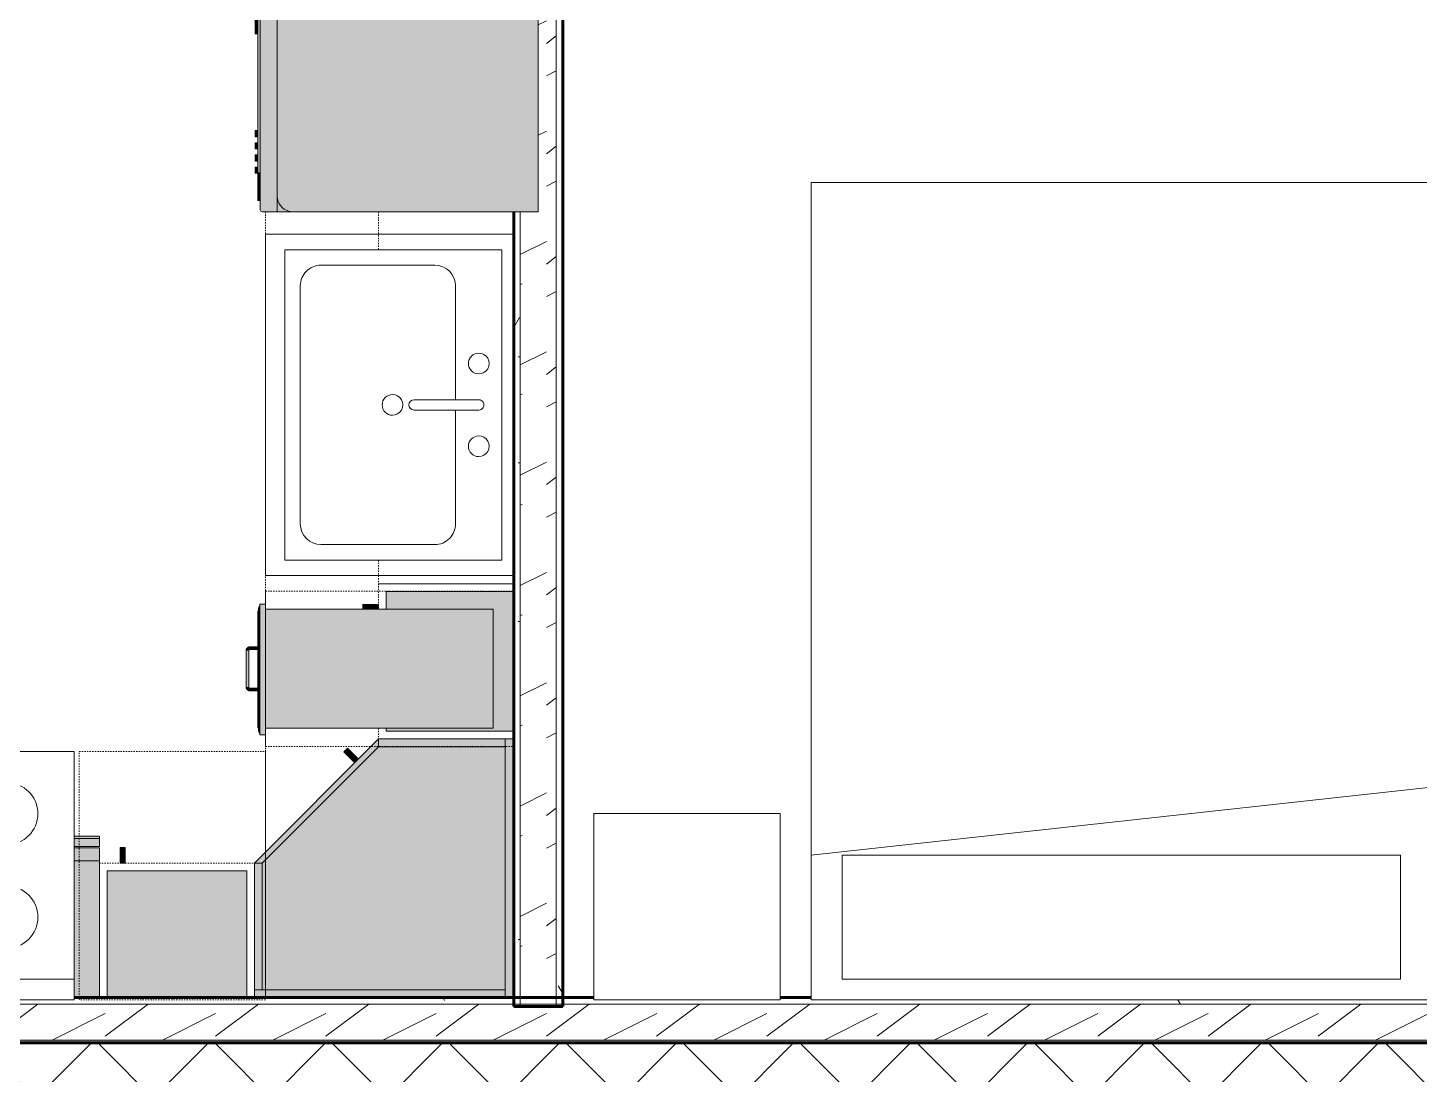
# Model space of a CAD drawing. Header units: inches. Extents: x -4169 to -1846, y 9706 to 12377.
# Drawn here: x -3728.7 to -3594.1, y 11548 to 11649.1 of the extents above; entities that cross this region are included whole.
import ezdxf

# ---------------------------------------------------------------- set-up
doc = ezdxf.new("R2010")
doc.units = ezdxf.units.IN
doc.header["$MEASUREMENT"] = 0
doc.linetypes.add('Dash', pattern=[0.25, 0.125, -0.125])
for name, color, linetype, lineweight in [('0-1', 7, 'Continuous', 5), ('0-2', 7, 'Continuous', 18), ('A-WALL', 113, 'Continuous', 18), ('A-WALL-10', 113, 'Continuous', 5), ('A-WALL-11', 113, 'Continuous', 60), ('A-WALL-3', 50, 'Continuous', 60), ('A-WALL-4', 7, 'Continuous', 18), ('A-WALL-PATT-1', 250, 'Continuous', 9), ('A-WALL-PATT-2', 253, 'Continuous', 9), ('A-WALL-PATT-3', 252, 'Continuous', 9), ('A-WALL-PATT-4', 111, 'Continuous', 9), ('I-FURN-1', 250, 'Continuous', 9), ('I-FURN-HDLN-1', 250, 'Dash', 9), ('P-SANR-FIXT-2', 250, 'Continuous', 9), ('Q-CASE', 31, 'Continuous', 9), ('Q-CASE-1', 9, 'Continuous', 9), ('Q-CASE-3', 250, 'Continuous', 9), ('Q-CASE-4', 250, 'Dash', 9), ('Q-CASE-5', 55, 'Continuous', 9), ('Q-CASE-HDLN-1', 250, 'Dash', 9), ('Q-CASE-HDLN-2', 31, 'Continuous', 9), ('Q-SPCQ-1', 250, 'Continuous', 9), ('Q-SPCQ-2', 55, 'Continuous', 9)]:
    doc.layers.add(name, color=color, linetype=linetype, lineweight=lineweight)
pattern_1 = [(0, (0, 0), (20.48, 5.12), [0.845, -14.515, 0.845, -14.515, -81.92]), (0, (0, 0), (20.48, 5.12), [-30.72, 0.845, -29.875, 0.845, -14.515, -35.84]), (0, (0, 0), (20.48, 5.12), [-76.8, 0.845, -9.395, 0.845, -24.755]), (120, (7.68, 2.56), (-14.67405, 15.1762003), [0.845, -14.515, 0.845, -14.515, -81.92]), (120, (7.68, 2.56), (-14.67405, 15.1762003), [-30.72, 0.845, -29.875, 0.845, -14.515, -35.84]), (120, (7.68, 2.56), (-14.67405, 15.1762003), [-76.8, 0.845, -9.395, 0.845, -24.755]), (240, (10.24, 12.8), (-5.80595, -20.2962003), [0.845, -14.515, 0.845, -14.515, -81.92]), (240, (10.24, 12.8), (-5.80595, -20.2962003), [-30.72, 0.845, -29.875, 0.845, -14.515, -35.84]), (240, (10.24, 12.8), (-5.80595, -20.2962003), [-76.8, 0.845, -9.395, 0.845, -24.755])]
pattern_2 = [(216.87, (4.265, 10.662), (31.9871619, 21.32545714), [5.331, -47.981]), (206.565, (10.662, 7.464), (-10.662476, -10.6620098), [11.921, -11.921]), (198.435, (10.662, 2.132), (-21.32449365, -10.6625869), [6.744, -26.974])]

# ---------------------------------------------------------------- blocks, each defined once
blk = doc.blocks.new('Range - 24_ x 30_-2322588-ENLARGED RCP - 2ND FLOOR PLAN')
at = {"layer": 'Q-SPCQ-1'}
for p, q in [((0, 0), (30, 0)), ((0, -24), (0, 0)), ((30, 0), (30, -24)), ((0, -22), (30, -22)), ((30, -24), (0, -24))]:
    blk.add_line(p, q, dxfattribs=at)
for centre, radius, start, end in [((6.5, -6), 3.5, 360, 180), ((23.5, -6), 3, 0, 180), ((6.5, -6), 3.5, 180, 0), ((23.5, -6), 3, 180, 0), ((6.5, -16), 4.5, 0, 180), ((23.5, -16), 3, 360, 180), ((6.5, -16), 4.5, 180, 0), ((23.5, -16), 3, 180, 0)]:
    blk.add_arc(centre, radius, start, end, dxfattribs=at)
blk = doc.blocks.new('OD_CW_Countertop - OD_CW_Countertop-2395220-ENLARGED RCP - 2ND FLOOR PLAN')
at = {"layer": 'Q-CASE-HDLN-1'}
for p, q in [((0.74, 24), (0.74, 22)), ((0.74, 0), (13.9, 0)), ((37.9, 0), (75.81, 0)), ((88.44, 0), (113.84, 0))]:
    blk.add_line(p, q, dxfattribs=at)
blk = doc.blocks.new('Sink Kitchen-Single - 30_ x 21_-366345-ENLARGED RCP - 2ND FLOOR PLAN')
at = {"layer": 'P-SANR-FIXT-2'}
for p, q in [((15.62, 10.59), (-14.38, 10.59)), ((-14.38, 10.59), (-14.38, -10.41)), ((15.62, -10.41), (15.62, 10.59)), ((0.12, 8.34), (0.12, 2.09)), ((1.12, 8.34), (1.12, 2.09)), ((0.12, 6.09), (-10.88, 6.09)), ((12.12, 6.09), (1.12, 6.09)), ((-12.88, 4.09), (-12.88, -6.91)), ((14.12, -6.91), (14.12, 4.09)), ((-10.88, -8.91), (12.12, -8.91)), ((-14.38, -10.41), (15.62, -10.41))]:
    blk.add_line(p, q, dxfattribs=at)
for centre, radius, start, end in [((-3.38, 8.34), 1, 360, 180), ((-3.38, 8.34), 1, 180, 0), ((0.62, 8.34), 0.5, 360, 180), ((4.62, 8.34), 1, 360, 180), ((4.62, 8.34), 1, 180, 360), ((-10.88, 4.09), 2, 90, 180), ((12.12, 4.09), 2, 360, 90), ((0.62, 2.09), 0.5, 180, 0), ((0.62, 0), 1, 360, 180), ((0.62, 0), 1, 180, 0), ((-10.88, -6.91), 2, 180, 270), ((12.12, -6.91), 2, 270, 0)]:
    blk.add_arc(centre, radius, start, end, dxfattribs=at)
blk = doc.blocks.new('Dishwasher_15404 - 34_ counter-V69-ENLARGED RCP - 2ND FLOOR PLAN')
at = {"layer": 'Q-SPCQ-2'}
for points in [[(23.68, 24), (0, 24), (0, 0), (23.68, 0), (24.08, 0.05), (24.46, 0.21), (24.83, 0.52), (25.04, 0.79), (25.2, 1.17), (25.25, 1.57), (25.25, 22.43), (25.17, 22.9), (24.98, 23.29), (24.74, 23.58), (24.46, 23.79), (24.08, 23.95)], [(25.8, 24), (25.25, 24), (25.25, 0), (26.73, 0.01), (26.82, 0.06), (26.87, 0.2), (26.85, 23.86), (26.82, 23.94), (26.68, 24), (26.26, 24)], [(26.87, 22.91), (26.87, 21.39), (27.12, 21.39), (27.12, 22.91), (26.9, 22.91)], [(26.87, 21.39), (26.87, 20.19), (27.12, 20.19), (27.12, 21.39)], [(26.87, 20.19), (26.87, 3.81), (27.12, 3.81), (27.12, 20.19)], [(27.12, 20.28), (27.12, 19.69), (27.37, 19.69), (27.37, 20.28)], [(27.12, 19.1), (27.12, 18.51), (27.37, 18.51), (27.37, 19.1)], [(27.12, 17.92), (27.12, 17.33), (27.37, 17.33), (27.37, 17.92)], [(27.12, 16.74), (27.12, 16.15), (27.37, 16.15), (27.37, 16.74)], [(27.37, 6.79), (27.12, 6.79), (27.12, 5.81), (27.37, 5.81), (27.37, 6.76)], [(27.12, 5.81), (27.12, 4.82), (27.37, 4.82), (27.37, 5.81)], [(26.87, 3.81), (26.87, 2.61), (27.12, 2.61), (27.12, 3.81)], [(26.87, 2.61), (26.87, 1.09), (27.12, 1.09), (27.12, 2.61)]]:
    blk.add_hatch(color=256, dxfattribs=at).paths.add_polyline_path(points, flags=0)
h = blk.add_hatch(color=256, dxfattribs=at)
h.paths.add_polyline_path([(24.74, 24), (23.68, 24), (24.08, 23.95), (24.46, 23.79), (24.83, 23.48), (25.04, 23.21), (25.22, 22.75), (25.25, 22.69), (25.25, 24), (24.75, 24)], flags=0)
h.paths.add_polyline_path([(25.25, 1.57), (25.2, 1.17), (24.96, 0.67), (24.74, 0.42), (24.46, 0.21), (24.08, 0.05), (23.68, 0), (25.25, 0), (25.25, 1.36)], flags=0)
at = {"layer": 'Q-SPCQ-1'}
for p, q in [((0, 24), (23.68, 24)), ((0, 0), (0, 24)), ((23.68, 24), (25.25, 24)), ((25.25, 24), (26.68, 24)), ((25.25, 24), (25.25, 22.43)), ((26.87, 23.8), (26.87, 0.2)), ((26.87, 22.91), (27.12, 22.91)), ((27.12, 21.39), (27.12, 22.91)), ((25.25, 22.43), (25.25, 1.57)), ((27.12, 20.19), (27.12, 21.39)), ((27.12, 20.28), (27.37, 20.28)), ((27.12, 3.81), (27.12, 20.19)), ((27.37, 19.69), (27.37, 20.28)), ((27.12, 19.69), (27.37, 19.69)), ((27.12, 19.1), (27.37, 19.1)), ((27.37, 18.51), (27.37, 19.1)), ((27.12, 18.51), (27.37, 18.51)), ((27.12, 17.92), (27.37, 17.92)), ((27.37, 17.33), (27.37, 17.92)), ((27.12, 17.33), (27.37, 17.33)), ((27.12, 16.74), (27.37, 16.74)), ((27.12, 16.15), (27.37, 16.15)), ((27.37, 16.15), (27.37, 16.74)), ((27.12, 6.79), (27.37, 6.79)), ((27.37, 5.81), (27.37, 6.79)), ((27.37, 4.82), (27.37, 5.81)), ((27.37, 4.82), (27.12, 4.82)), ((27.12, 2.61), (27.12, 3.81)), ((25.25, 1.57), (25.25, 0)), ((27.12, 1.09), (27.12, 2.61)), ((23.68, 0), (0, 0)), ((26.87, 1.09), (27.12, 1.09)), ((25.25, 0), (23.68, 0)), ((26.68, 0), (25.25, 0))]:
    blk.add_line(p, q, dxfattribs=at)
for centre, radius, start, end in [((23.68, 22.43), 1.57, 360, 90), ((23.68, 22.43), 1.57, 32.077, 42.3359), ((23.68, 22.43), 1.57, 17.8182, 27.5266), ((26.68, 23.8), 0.197, 360, 90), ((23.68, 22.43), 1.57, 360, 13.6425), ((23.68, 1.57), 1.57, 270, 360), ((23.68, 1.57), 1.57, 346.3575, 360), ((23.68, 1.57), 1.57, 317.6641, 327.923), ((23.68, 1.57), 1.57, 332.4734, 342.1818), ((26.68, 0.2), 0.197, 270, 360), ((26.68, 0.2), 0.197, 285, 345)]:
    blk.add_arc(centre, radius, start, end, dxfattribs=at)
blk = doc.blocks.new('Bed-Standard - Queen 60_ x 79_-1242961-ENLARGED RCP - 2ND FLOOR PLAN')
at = {"layer": 'I-FURN-1'}
for p, q in [((40.69, 37.7), (-19.31, 37.7)), ((-19.31, 37.7), (-19.31, -41.3)), ((40.69, -41.3), (40.69, 37.7)), ((-16.31, 35.7), (-16.31, 23.7)), ((-16.31, 35.7), (37.69, 35.7)), ((37.69, 35.7), (37.69, 23.7)), ((40.69, 23.7), (-19.31, 17.13)), ((-16.31, 23.7), (37.69, 23.7)), ((-19.31, -41.3), (40.69, -41.3))]:
    blk.add_line(p, q, dxfattribs=at)
at = {"layer": 'I-FURN-HDLN-1'}
for p, q in [((-55.31, 37.7), (-55.31, -77.3)), ((64.69, -77.3), (64.69, 37.7)), ((-55.31, -77.3), (64.69, -77.3))]:
    blk.add_line(p, q, dxfattribs=at)
blk = doc.blocks.new('Table-Night Stand - 18_ x 18_ x 24_-1352623-ENLARGED RCP - 2ND FLOOR PLAN')
at = {"layer": 'I-FURN-1'}
for p, q in [((18.15, 18), (0.15, 18)), ((0.15, 18), (0.15, 0)), ((18.15, 0), (18.15, 18)), ((0.15, 0), (18.15, 0))]:
    blk.add_line(p, q, dxfattribs=at)
blk = doc.blocks.new('Base_Unit_4_drawer_12137 - 15_-2365974-ENLARGED RCP - 2ND FLOOR PLAN')
at = {"layer": 'Q-CASE'}
for points in [[(-1.35, 25.5), (-1.15, 25.52), (-1.01, 25.69), (-1.01, 25.84), (-1.16, 25.81), (-1.28, 25.75), (-1.34, 25.61)], [(-1.01, 25.87), (-1.01, 25.62), (2.49, 25.64), (2.49, 25.87), (-0.06, 25.87)], [(2.49, 25.75), (2.51, 25.64), (2.68, 25.5), (2.83, 25.5), (2.79, 25.69), (2.72, 25.78), (2.6, 25.83), (2.49, 25.81), (2.49, 25.78)], [(-5.64, 24.54), (6.88, 24.56), (6.69, 24.59), (-5.42, 24.59), (-5.53, 24.56)], [(-5.64, 24), (6.99, 24), (6.99, 24.54), (-5.64, 24.54)], [(-5.42, 24.59), (6.77, 24.59), (6.61, 24.67), (6.24, 24.67), (-5.26, 24.67), (-5.34, 24.64)], [(-5.16, 24.67), (6.42, 24.68), (6.24, 24.75), (-4.89, 24.75), (-5.07, 24.68), (-5.09, 24.67)], [(-1.38, 24.75), (-1.14, 24.75), (-1.15, 25.5), (-1.38, 25.5), (-1.38, 25.14)], [(2.62, 25.5), (2.63, 24.75), (2.86, 24.75), (2.85, 25.5), (2.63, 25.5)], [(-5.01, 18.85), (-5.01, 2), (6.49, 2), (6.49, 24), (-5.01, 24), (-5.01, 23.08)]]:
    blk.add_hatch(color=256, dxfattribs=at).paths.add_polyline_path(points, flags=0)
at = {"layer": 'Q-CASE-HDLN-1'}
for p, q in [((8.24, 24), (-6.76, 24)), ((-6.76, 24), (-6.76, 0)), ((8.24, 24), (8.24, 0)), ((8.24, 0), (-6.76, 0))]:
    blk.add_line(p, q, dxfattribs=at)
at = {"layer": 'Q-CASE-HDLN-2'}
for p, q in [((-1.01, 25.87), (2.49, 25.87)), ((2.49, 25.62), (-1.01, 25.62)), ((-5.64, 24), (-5.64, 24.54)), ((-5.64, 24.54), (6.99, 24.54)), ((6.77, 24.59), (-5.42, 24.59)), ((-5.19, 24.67), (6.54, 24.67)), ((6.24, 24.75), (-4.89, 24.75)), ((-1.39, 24.75), (-1.39, 25.5)), ((-1.39, 24.75), (-1.39, 25.5)), ((-1.39, 24.75), (-1.39, 25.5)), ((-1.39, 24.75), (-1.39, 25.5)), ((-1.14, 25.5), (-1.14, 24.75)), ((-1.14, 25.5), (-1.14, 24.75)), ((-1.14, 25.5), (-1.14, 24.75)), ((-1.14, 25.5), (-1.14, 24.75)), ((2.61, 24.75), (2.61, 25.5)), ((2.61, 24.75), (2.61, 25.5)), ((2.61, 24.75), (2.61, 25.5)), ((2.61, 24.75), (2.61, 25.5)), ((2.86, 25.5), (2.86, 24.75)), ((2.86, 25.5), (2.86, 24.75)), ((2.86, 25.5), (2.86, 24.75)), ((2.86, 25.5), (2.86, 24.75)), ((6.99, 24.54), (6.99, 24)), ((-5.64, 24), (6.99, 24)), ((-5.01, 2), (-5.01, 24)), ((6.49, 24), (6.49, 2)), ((6.49, 2), (-5.01, 2))]:
    blk.add_line(p, q, dxfattribs=at)
at = {"layer": 'Q-CASE-HDLN-2', "flags": 128}
for points in [[(-1.39, 25.5), (-1.39, 25.51), (-1.39, 25.53), (-1.38, 25.54), (-1.38, 25.56), (-1.38, 25.57), (-1.38, 25.59), (-1.37, 25.6), (-1.37, 25.62), (-1.36, 25.63), (-1.36, 25.65), (-1.35, 25.66), (-1.34, 25.67), (-1.34, 25.69), (-1.33, 25.7), (-1.32, 25.71), (-1.31, 25.72), (-1.3, 25.74), (-1.29, 25.75), (-1.28, 25.76), (-1.27, 25.77), (-1.26, 25.78), (-1.25, 25.79), (-1.24, 25.8), (-1.23, 25.81), (-1.21, 25.82), (-1.2, 25.82), (-1.19, 25.83), (-1.18, 25.84), (-1.16, 25.84), (-1.15, 25.85), (-1.13, 25.85), (-1.12, 25.86), (-1.11, 25.86), (-1.09, 25.87), (-1.08, 25.87), (-1.06, 25.87), (-1.05, 25.87), (-1.03, 25.87), (-1.02, 25.87), (-1.01, 25.87)], [(-1.39, 25.5), (-1.39, 25.51), (-1.39, 25.53), (-1.38, 25.54), (-1.38, 25.56), (-1.38, 25.57), (-1.38, 25.59), (-1.37, 25.6), (-1.37, 25.62), (-1.36, 25.63), (-1.36, 25.65), (-1.35, 25.66), (-1.34, 25.67), (-1.34, 25.69), (-1.33, 25.7), (-1.32, 25.71), (-1.31, 25.72), (-1.3, 25.74), (-1.29, 25.75), (-1.28, 25.76)], [(-1.39, 25.5), (-1.39, 25.51), (-1.39, 25.53), (-1.38, 25.54), (-1.38, 25.56), (-1.38, 25.57), (-1.38, 25.59), (-1.37, 25.6), (-1.37, 25.62), (-1.36, 25.63), (-1.36, 25.65), (-1.35, 25.66), (-1.34, 25.67), (-1.34, 25.69), (-1.33, 25.7), (-1.32, 25.71), (-1.31, 25.72), (-1.3, 25.74), (-1.29, 25.75), (-1.28, 25.76)], [(-1.39, 25.5), (-1.39, 25.51), (-1.39, 25.53), (-1.38, 25.54), (-1.38, 25.56), (-1.38, 25.57), (-1.38, 25.59), (-1.37, 25.6), (-1.37, 25.62), (-1.36, 25.63), (-1.36, 25.65), (-1.35, 25.66), (-1.34, 25.67), (-1.34, 25.69), (-1.33, 25.7), (-1.32, 25.71), (-1.31, 25.72), (-1.3, 25.74), (-1.29, 25.75), (-1.28, 25.76)], [(-1.26, 25.78), (-1.25, 25.79), (-1.24, 25.8), (-1.23, 25.81), (-1.21, 25.82), (-1.2, 25.82), (-1.19, 25.83), (-1.18, 25.84), (-1.16, 25.84), (-1.15, 25.85), (-1.13, 25.85), (-1.12, 25.86), (-1.11, 25.86), (-1.09, 25.87), (-1.08, 25.87), (-1.06, 25.87), (-1.05, 25.87), (-1.03, 25.87), (-1.02, 25.87), (-1.01, 25.87)], [(-1.26, 25.78), (-1.25, 25.79), (-1.24, 25.8), (-1.23, 25.81), (-1.21, 25.82), (-1.2, 25.82), (-1.19, 25.83), (-1.18, 25.84), (-1.16, 25.84), (-1.15, 25.85), (-1.13, 25.85), (-1.12, 25.86), (-1.11, 25.86), (-1.09, 25.87), (-1.08, 25.87), (-1.06, 25.87), (-1.05, 25.87), (-1.03, 25.87), (-1.02, 25.87), (-1.01, 25.87)], [(-1.26, 25.78), (-1.25, 25.79), (-1.24, 25.8), (-1.23, 25.81), (-1.21, 25.82), (-1.2, 25.82), (-1.19, 25.83), (-1.18, 25.84), (-1.16, 25.84), (-1.15, 25.85), (-1.13, 25.85), (-1.12, 25.86), (-1.11, 25.86), (-1.09, 25.87), (-1.08, 25.87), (-1.06, 25.87), (-1.05, 25.87), (-1.03, 25.87), (-1.02, 25.87), (-1.01, 25.87)], [(-1.01, 25.62), (-1.02, 25.62), (-1.02, 25.62), (-1.03, 25.62), (-1.03, 25.62), (-1.04, 25.62), (-1.04, 25.62), (-1.05, 25.62), (-1.05, 25.62), (-1.06, 25.62), (-1.06, 25.62), (-1.07, 25.61), (-1.07, 25.61), (-1.07, 25.61), (-1.08, 25.61), (-1.08, 25.6), (-1.09, 25.6), (-1.09, 25.6), (-1.09, 25.59), (-1.1, 25.59), (-1.1, 25.59), (-1.11, 25.58), (-1.11, 25.58), (-1.11, 25.58), (-1.11, 25.57), (-1.12, 25.57), (-1.12, 25.56), (-1.12, 25.56), (-1.12, 25.55), (-1.13, 25.55), (-1.13, 25.55), (-1.13, 25.54), (-1.13, 25.54), (-1.13, 25.53), (-1.13, 25.53), (-1.14, 25.52), (-1.14, 25.52), (-1.14, 25.51), (-1.14, 25.51), (-1.14, 25.5), (-1.14, 25.5)], [(-1.01, 25.62), (-1.02, 25.62), (-1.02, 25.62)], [(-1.01, 25.62), (-1.02, 25.62), (-1.02, 25.62)], [(-1.01, 25.62), (-1.02, 25.62), (-1.02, 25.62)], [(2.49, 25.87), (2.5, 25.87), (2.52, 25.87), (2.53, 25.87), (2.55, 25.87), (2.56, 25.87), (2.58, 25.86), (2.59, 25.86), (2.61, 25.86), (2.62, 25.85), (2.63, 25.85), (2.65, 25.84), (2.66, 25.83), (2.67, 25.83), (2.69, 25.82), (2.7, 25.81), (2.71, 25.8), (2.72, 25.79), (2.73, 25.78), (2.75, 25.77), (2.76, 25.76), (2.77, 25.75), (2.78, 25.74), (2.79, 25.73), (2.79, 25.72), (2.8, 25.7), (2.81, 25.69), (2.82, 25.68), (2.83, 25.66), (2.83, 25.65), (2.84, 25.64), (2.84, 25.62), (2.85, 25.61), (2.85, 25.59), (2.85, 25.58), (2.86, 25.56), (2.86, 25.55), (2.86, 25.53), (2.86, 25.52), (2.86, 25.5), (2.86, 25.5)], [(2.49, 25.87), (2.5, 25.87), (2.52, 25.87), (2.53, 25.87), (2.55, 25.87), (2.56, 25.87), (2.58, 25.86), (2.59, 25.86), (2.61, 25.86), (2.62, 25.85), (2.63, 25.85), (2.65, 25.84), (2.66, 25.83), (2.67, 25.83), (2.69, 25.82), (2.7, 25.81), (2.71, 25.8), (2.72, 25.79), (2.73, 25.78), (2.75, 25.77)], [(2.49, 25.87), (2.5, 25.87), (2.52, 25.87), (2.53, 25.87), (2.55, 25.87), (2.56, 25.87), (2.58, 25.86), (2.59, 25.86), (2.61, 25.86), (2.62, 25.85), (2.63, 25.85), (2.65, 25.84), (2.66, 25.83), (2.67, 25.83), (2.69, 25.82), (2.7, 25.81), (2.71, 25.8), (2.72, 25.79), (2.73, 25.78), (2.75, 25.77)], [(2.49, 25.87), (2.5, 25.87), (2.52, 25.87), (2.53, 25.87), (2.55, 25.87), (2.56, 25.87), (2.58, 25.86), (2.59, 25.86), (2.61, 25.86), (2.62, 25.85), (2.63, 25.85), (2.65, 25.84), (2.66, 25.83), (2.67, 25.83), (2.69, 25.82), (2.7, 25.81), (2.71, 25.8), (2.72, 25.79), (2.73, 25.78), (2.75, 25.77)], [(2.61, 25.5), (2.61, 25.5), (2.61, 25.51), (2.61, 25.51), (2.61, 25.52), (2.61, 25.52), (2.61, 25.53), (2.61, 25.53), (2.61, 25.54), (2.6, 25.54), (2.6, 25.55), (2.6, 25.55), (2.6, 25.56), (2.6, 25.56), (2.59, 25.57), (2.59, 25.57), (2.59, 25.57), (2.58, 25.58), (2.58, 25.58), (2.58, 25.59), (2.57, 25.59), (2.57, 25.59), (2.57, 25.6), (2.56, 25.6), (2.56, 25.6), (2.56, 25.61), (2.55, 25.61), (2.55, 25.61), (2.54, 25.61), (2.54, 25.61), (2.53, 25.62), (2.53, 25.62), (2.52, 25.62), (2.52, 25.62), (2.51, 25.62), (2.51, 25.62), (2.5, 25.62), (2.5, 25.62), (2.49, 25.62), (2.49, 25.62), (2.49, 25.62)], [(2.5, 25.62), (2.49, 25.62), (2.49, 25.62)], [(2.5, 25.62), (2.49, 25.62), (2.49, 25.62)], [(2.5, 25.62), (2.49, 25.62), (2.49, 25.62)], [(2.77, 25.75), (2.78, 25.74), (2.79, 25.73), (2.79, 25.72), (2.8, 25.7), (2.81, 25.69), (2.82, 25.68), (2.83, 25.66), (2.83, 25.65), (2.84, 25.64), (2.84, 25.62), (2.85, 25.61), (2.85, 25.59), (2.85, 25.58), (2.86, 25.56), (2.86, 25.55), (2.86, 25.53), (2.86, 25.52), (2.86, 25.5), (2.86, 25.5)], [(2.77, 25.75), (2.78, 25.74), (2.79, 25.73), (2.79, 25.72), (2.8, 25.7), (2.81, 25.69), (2.82, 25.68), (2.83, 25.66), (2.83, 25.65), (2.84, 25.64), (2.84, 25.62), (2.85, 25.61), (2.85, 25.59), (2.85, 25.58), (2.86, 25.56), (2.86, 25.55), (2.86, 25.53), (2.86, 25.52), (2.86, 25.5), (2.86, 25.5)], [(2.77, 25.75), (2.78, 25.74), (2.79, 25.73), (2.79, 25.72), (2.8, 25.7), (2.81, 25.69), (2.82, 25.68), (2.83, 25.66), (2.83, 25.65), (2.84, 25.64), (2.84, 25.62), (2.85, 25.61), (2.85, 25.59), (2.85, 25.58), (2.86, 25.56), (2.86, 25.55), (2.86, 25.53), (2.86, 25.52), (2.86, 25.5), (2.86, 25.5)], [(-1.14, 25.51), (-1.14, 25.51), (-1.14, 25.5), (-1.14, 25.5)], [(-1.14, 25.51), (-1.14, 25.51), (-1.14, 25.5), (-1.14, 25.5)], [(-1.14, 25.51), (-1.14, 25.51), (-1.14, 25.5), (-1.14, 25.5)], [(2.61, 25.5), (2.61, 25.5), (2.61, 25.51)], [(2.61, 25.5), (2.61, 25.5), (2.61, 25.51)], [(2.61, 25.5), (2.61, 25.5), (2.61, 25.51)]]:
    blk.add_lwpolyline(points, dxfattribs=at)
at = {"layer": 'Q-CASE-HDLN-2'}
for points in [[(-5.42, 24.59), (-5.45, 24.58), (-5.53, 24.55), (-5.6, 24.54), (-5.64, 24.54)], [(-5.16, 24.67), (-5.19, 24.67), (-5.26, 24.67), (-5.34, 24.64), (-5.4, 24.61), (-5.42, 24.59)], [(-5.26, 24.67), (-5.23, 24.67), (-5.19, 24.67), (-5.16, 24.67)], [(-5.16, 24.67), (-5.19, 24.67), (-5.23, 24.67), (-5.26, 24.67)], [(-5.26, 24.67), (-5.23, 24.67), (-5.19, 24.67), (-5.16, 24.67)], [(-5.16, 24.67), (-5.19, 24.67), (-5.23, 24.67), (-5.26, 24.67)], [(-5.26, 24.67), (-5.23, 24.67), (-5.19, 24.67), (-5.16, 24.67)], [(-4.89, 24.75), (-4.91, 24.73), (-4.97, 24.7), (-5.03, 24.68), (-5.07, 24.68)], [(6.24, 24.75), (6.26, 24.73), (6.32, 24.7), (6.38, 24.68), (6.42, 24.68)], [(6.51, 24.67), (6.55, 24.67), (6.61, 24.67), (6.69, 24.64), (6.75, 24.61), (6.77, 24.59)], [(6.51, 24.67), (6.54, 24.67), (6.58, 24.67), (6.61, 24.67)], [(6.51, 24.67), (6.55, 24.67), (6.58, 24.67), (6.61, 24.67)], [(6.51, 24.67), (6.54, 24.67), (6.58, 24.67), (6.61, 24.67)], [(6.51, 24.67), (6.55, 24.67), (6.58, 24.67), (6.61, 24.67)], [(6.51, 24.67), (6.54, 24.67), (6.58, 24.67), (6.61, 24.67)], [(6.77, 24.59), (6.81, 24.58), (6.88, 24.55), (6.95, 24.54), (6.99, 24.54)]]:
    blk.add_open_spline(points, degree=3, dxfattribs=at)
blk = doc.blocks.new('Vanity Cabinet-Double Door - 33_-2318066-ENLARGED RCP - 2ND FLOOR PLAN')
at = {"layer": 'Q-CASE-3'}
for p, q in [((-15.76, 24), (-15.76, 0)), ((17.24, 24), (-15.76, 24)), ((17.24, 0), (17.24, 24)), ((-15.76, 0), (17.24, 0))]:
    blk.add_line(p, q, dxfattribs=at)
blk = doc.blocks.new('Base Cabinet-Single Door - 18_-2360076-ENLARGED RCP - 2ND FLOOR PLAN')
at = {"layer": 'Q-CASE-4'}
for p, q in [((-8.26, -24), (-8.26, 0)), ((-8.26, 0), (9.74, 0)), ((9.74, 0), (9.74, -24)), ((9.74, -24), (-8.26, -24))]:
    blk.add_line(p, q, dxfattribs=at)
blk = doc.blocks.new('300 Series Wall Hung Cabinet_302 - 18_ x 36_-V72-ENLARGED RCP - 2ND FLOOR PLAN')
at = {"layer": 'Q-CASE-4'}
for p, q in [((18, -0.19), (-17.93, -0.19)), ((18, -13.19), (18, -0.19)), ((-17.93, -13.19), (-14.28, -13.19)), ((15.72, -13.19), (18, -13.19))]:
    blk.add_line(p, q, dxfattribs=at)
blk = doc.blocks.new('30quot_MicrowaveVent_11166 - 70cm miele oven-2322592-ENLARGED RCP - 2ND FLOOR PLAN')
at = {"layer": 'Q-CASE-5'}
for points in [[(14.69, 15.39), (15.68, 15.39), (15.68, 15.6), (13.24, 15.58), (13.24, 15.39), (14.6, 15.39)], [(15.68, 14.61), (15.68, 15.39), (13.24, 15.39), (13.24, 14.61)], [(15.68, 13.23), (15.68, 14.49), (13.24, 14.49), (13.24, 13.23)], [(15.68, 0), (15.68, 13.23), (13.24, 13.23), (13.24, 0)]]:
    blk.add_hatch(color=256, dxfattribs=at).paths.add_polyline_path(points, flags=0)
at = {"layer": 'Q-CASE-3'}
for p, q in [((13.24, 15.6), (15.68, 15.6)), ((15.68, 15.39), (13.24, 15.39)), ((15.68, 15.39), (15.68, 15.6)), ((15.68, 15.39), (15.68, 14.61)), ((13.24, 14.61), (15.68, 14.61)), ((15.68, 14.49), (13.24, 14.49)), ((15.68, 13.23), (15.68, 14.49)), ((13.24, 13.23), (15.68, 13.23)), ((15.68, 0), (15.68, 13.23))]:
    blk.add_line(p, q, dxfattribs=at)
blk = doc.blocks.new('308 - 308-2379196-ENLARGED RCP - 2ND FLOOR PLAN')
at = {"layer": 'Q-CASE'}
blk.add_hatch(color=256, dxfattribs=at).paths.add_polyline_path([(0, -25.19), (0, -24.44), (-11.25, -13.19), (-12, -13.19), (-0.75, -24.44)], flags=0)
at = {"layer": 'Q-CASE-1'}
for points in [[(12.25, -0.94), (13, -0.94), (13, -0.19), (-12, -0.19), (-12, -0.94), (0, -0.94)], [(-11.25, -13.19), (-11.25, -0.94), (-12, -0.94), (-12, -13.19)], [(12.25, -24.44), (12.25, -0.94), (-11.25, -0.94), (-11.25, -13.19), (0, -24.44)], [(13, -25.19), (13, -0.94), (12.25, -0.94), (12.25, -25.19)], [(-10.76, -16.55), (-9.7, -15.49), (-10.05, -15.14), (-11.11, -16.2)], [(12.25, -25.19), (12.25, -24.44), (0, -24.44), (0, -25.19), (0.75, -25.19)]]:
    blk.add_hatch(color=256, dxfattribs=at).paths.add_polyline_path(points, flags=0)
at = {"layer": 'Q-CASE'}
for p, q in [((0, -25.19), (-12, -13.19)), ((-12, -13.19), (-11.25, -13.19)), ((-11.25, -13.19), (0, -24.44)), ((0, -24.44), (0, -25.19))]:
    blk.add_line(p, q, dxfattribs=at)
at = {"layer": 'Q-CASE-3'}
for p, q in [((-12, -0.94), (-12, -0.19)), ((-12, -0.19), (13, -0.19)), ((-12, -13.19), (-12, -0.94)), ((-12, -0.94), (-11.25, -0.94)), ((13, -0.94), (-12, -0.94)), ((-11.25, -13.19), (-11.25, -0.94)), ((-11.25, -0.94), (12.25, -0.94)), ((-11.25, -0.94), (-11.25, -13.19)), ((12.25, -0.94), (12.25, -24.44)), ((12.25, -25.19), (12.25, -0.94)), ((12.25, -0.94), (13, -0.94)), ((-11.25, -13.19), (-12, -13.19)), ((0, -24.44), (-11.25, -13.19)), ((-10.05, -15.14), (-11.11, -16.2)), ((-10.76, -16.55), (-9.7, -15.49)), ((-11.11, -16.2), (-10.76, -16.55)), ((12.25, -24.44), (0, -24.44)), ((0, -25.19), (0, -24.44)), ((0, -24.44), (12.25, -24.44)), ((12.25, -25.19), (0, -25.19)), ((12.25, -24.44), (12.25, -25.19)), ((13, -25.19), (12.25, -25.19))]:
    blk.add_line(p, q, dxfattribs=at)
blk = doc.blocks.new('300 Series Wall Hung Cabinet_301 - 15_-V73-ENLARGED RCP - 2ND FLOOR PLAN')
at = {"layer": 'Q-CASE-1'}
for points in [[(6.75, -0.94), (6.75, -0.19), (-6.75, -0.19), (-6.75, -12.44), (-5.03, -12.44), (-5.03, -2.13), (6.47, -2.13), (6.47, -12.44), (6.75, -12.44), (6.75, -2.13)], [(-5.03, -13.19), (-5.5, -13.19), (-5.5, -14.69), (-5.03, -14.69)]]:
    blk.add_hatch(color=256, dxfattribs=at).paths.add_polyline_path(points, flags=0)
at = {"layer": 'Q-CASE-3'}
for p, q in [((-6.75, -12.44), (-6.75, -0.19)), ((-6.75, -0.19), (6.75, -0.19)), ((6.75, -0.19), (6.75, -12.44)), ((-5.03, -12.44), (-6.75, -12.44)), ((-5.03, -13.19), (-5.5, -13.19)), ((-5.5, -13.19), (-5.5, -14.69)), ((6.75, -12.44), (6.47, -12.44)), ((-5.5, -14.69), (-5.03, -14.69))]:
    blk.add_line(p, q, dxfattribs=at)
at = {"layer": 'Q-CASE-4'}
for p, q in [((7.5, -0.19), (-7.5, -0.19)), ((-7.5, -0.19), (-7.5, -13.19)), ((7.5, -13.19), (7.5, -0.19)), ((-7.5, -13.19), (-5.03, -13.19)), ((6.47, -13.19), (7.5, -13.19))]:
    blk.add_line(p, q, dxfattribs=at)
blk = doc.blocks.new('300 Series Wall Hung Cabinet_301 - 15_-2215564-ENLARGED RCP - 2ND FLOOR PLAN')
at = {"layer": 'Q-CASE-1'}
for points in [[(-5.01, 13.19), (-5.01, 14.69), (-5.5, 14.69), (-5.5, 13.19)], [(6.75, 0.19), (6.75, 12.44), (-6.75, 12.44), (-6.75, 0.19)]]:
    blk.add_hatch(color=256, dxfattribs=at).paths.add_polyline_path(points, flags=0)
at = {"layer": 'Q-CASE-3'}
for p, q in [((-5.01, 14.69), (-5.5, 14.69)), ((-5.5, 14.69), (-5.5, 13.19)), ((-5.01, 13.19), (-5.01, 14.69)), ((-6.75, 0.19), (-6.75, 12.44)), ((-6.75, 12.44), (6.75, 12.44)), ((-5.5, 13.19), (-5.01, 13.19)), ((6.75, 12.44), (6.75, 0.19))]:
    blk.add_line(p, q, dxfattribs=at)
at = {"layer": 'Q-CASE-4'}
for p, q in [((-7.5, 0.19), (-7.5, 13.19)), ((-7.5, 13.19), (7.5, 13.19)), ((7.5, 13.19), (7.5, 0.19))]:
    blk.add_line(p, q, dxfattribs=at)
blk = doc.blocks.new('CTR - 1st Phase - Unit Layouts_rvt-1-ENLARGED RCP - 2ND FLOOR PLAN')
at = {"layer": 'A-WALL-PATT-1'}
h = blk.add_hatch(dxfattribs=at)
h.set_pattern_fill('FP_1', color=256, style=0, pattern_type=2)
h.set_pattern_definition(pattern_1)
h.paths.add_polyline_path([(-3681.07, 11555.36), (-3681.07, 11631.3), (-3681.69, 11631.3), (-3681.69, 11555.36)], flags=0)
h.paths.add_polyline_path([(-3681.07, 11655.3), (-3681.07, 11704.21), (-3681.69, 11704.21), (-3681.69, 11655.3)], flags=0)
h = blk.add_hatch(dxfattribs=at)
h.set_pattern_fill('FP_1', color=256, style=0, pattern_type=2)
h.set_pattern_definition(pattern_1)
h.paths.add_polyline_path([(-3677.57, 11555.36), (-3676.94, 11555.36), (-3676.94, 11673.96), (-3677.57, 11673.96), (-3677.57, 11556.18)], flags=0)
h.paths.add_polyline_path([(-3677.57, 11677.46), (-3676.94, 11677.46), (-3676.94, 11704.21), (-3677.57, 11704.21), (-3677.57, 11678.09)], flags=0)
at = {"layer": 'A-WALL-PATT-2'}
h = blk.add_hatch(dxfattribs=at)
h.set_pattern_fill('FP_2', color=256, style=0, pattern_type=2)
h.set_pattern_definition(pattern_2)
h.paths.add_polyline_path([(-3681.07, 11554.74), (-3677.57, 11554.74), (-3677.58, 11704.84), (-3681.07, 11704.84), (-3681.07, 11655.3), (-3679.32, 11655.3), (-3679.32, 11631.3), (-3681.07, 11631.3), (-3681.07, 11556.18)], flags=0)
at = {"layer": 'A-WALL-3'}
for p, q in [((-3676.94, 11672.59), (-3676.94, 11554.51)), ((-3681.69, 11554.51), (-3681.69, 11631.3)), ((-3676.94, 11554.51), (-3681.69, 11554.51))]:
    blk.add_line(p, q, dxfattribs=at)
at = {"layer": 'A-WALL-4'}
for p, q in [((-3677.57, 11554.51), (-3677.57, 11673.96)), ((-3681.07, 11554.51), (-3681.07, 11631.3))]:
    blk.add_line(p, q, dxfattribs=at)
at = {"layer": '0-2'}
for name, p, rotation in [('Bed-Standard - Queen 60_ x 79_-1242961-ENLARGED RCP - 2ND FLOOR PLAN', (-3612.25, 11592.84), 180), ('OD_CW_Countertop - OD_CW_Countertop-2395220-ENLARGED RCP - 2ND FLOOR PLAN', (-3705.69, 11669.2), 270.0000000000103), ('Dishwasher_15404 - 34_ counter-V69-ENLARGED RCP - 2ND FLOOR PLAN', (-3679.32, 11655.3), 180), ('300 Series Wall Hung Cabinet_302 - 18_ x 36_-V72-ENLARGED RCP - 2ND FLOOR PLAN', (-3681.57, 11613.36), 269.9999999999985), ('Vanity Cabinet-Double Door - 33_-2318066-ENLARGED RCP - 2ND FLOOR PLAN', (-3681.69, 11611.9), 90.0000000000105), ('Sink Kitchen-Single - 30_ x 21_-366345-ENLARGED RCP - 2ND FLOOR PLAN', (-3693.41, 11613.26), 269.9999999999977), ('Base_Unit_4_drawer_12137 - 15_-2365974-ENLARGED RCP - 2ND FLOOR PLAN', (-3681.69, 11586.4), 90.0000000000105), ('300 Series Wall Hung Cabinet_301 - 15_-V73-ENLARGED RCP - 2ND FLOOR PLAN', (-3681.57, 11587.86), 269.9999999999985), ('308 - 308-2379196-ENLARGED RCP - 2ND FLOOR PLAN', (-3681.57, 11568.36), 269.9999999999985), ('Base Cabinet-Single Door - 18_-2360076-ENLARGED RCP - 2ND FLOOR PLAN', (-3713.95, 11555.14), 180), ('Table-Night Stand - 18_ x 18_ x 24_-1352623-ENLARGED RCP - 2ND FLOOR PLAN', (-3655.79, 11573.14), 180)]:
    blk.add_blockref(name, p, dxfattribs=dict(at, rotation=rotation))
for name, p in [('Range - 24_ x 30_-2322588-ENLARGED RCP - 2ND FLOOR PLAN', (-3754.19, 11579.14)), ('30quot_MicrowaveVent_11166 - 70cm miele oven-2322592-ENLARGED RCP - 2ND FLOOR PLAN', (-3737.43, 11555.36)), ('300 Series Wall Hung Cabinet_301 - 15_-2215564-ENLARGED RCP - 2ND FLOOR PLAN', (-3714.25, 11555.18))]:
    blk.add_blockref(name, p, dxfattribs=at)
blk = doc.blocks.new('CTR - 1st Phase -Stairs _ Elevators_rvt-1-ENLARGED RCP - 2ND FLOOR PLAN')
at = {"layer": 'A-WALL-PATT-3'}
h = blk.add_hatch(dxfattribs=at)
h.set_pattern_fill('FP_52', color=256, style=0, pattern_type=2)
h.set_pattern_definition([(45, (0, 0), (-5.656854, 5.656854), []), (135, (0, 0), (-5.656854, -5.656854), [])])
h.paths.add_polyline_path([(-3801.84, 11542.99), (-3587.32, 11542.99), (-3587.32, 11550.99), (-3819.32, 11550.99), (-3819.32, 11542.99)], flags=0)
at = {"layer": 'A-WALL-3'}
blk.add_line((-3819.32, 11550.99), (-3587.32, 11550.99), dxfattribs=at)

msp = doc.modelspace()

# ---------------------------------------------------------------- hatches: boundary and pattern name
at = {"layer": 'A-WALL-10'}
msp.add_hatch(color=256, dxfattribs=at).paths.add_polyline_path([(-3827.32, 11550.99), (-3481.17, 11550.99), (-3481.17, 11551.24), (-3827.32, 11551.24), (-3827.32, 11551.09)], flags=0)
at = {"layer": 'A-WALL-PATT-4'}
h = msp.add_hatch(dxfattribs=at)
h.set_pattern_fill('FP_1', color=256, style=0, pattern_type=2)
h.set_pattern_definition(pattern_1)
h.paths.add_polyline_path([(-3817.79, 11554.74), (-3681.07, 11554.74), (-3681.07, 11555.36), (-3724.19, 11555.36), (-3724.19, 11555.14), (-3754.19, 11555.14), (-3754.19, 11555.36), (-3827.32, 11555.36), (-3827.32, 11554.74), (-3820.51, 11554.74)], flags=0)
h.paths.add_polyline_path([(-3485.3, 11554.74), (-3485.3, 11555.36), (-3548.06, 11555.36), (-3548.06, 11554.74), (-3497.95, 11554.74)], flags=0)
h.paths.add_polyline_path([(-3551.56, 11554.74), (-3551.56, 11555.36), (-3572.01, 11555.36), (-3572.01, 11555.14), (-3590.01, 11555.14), (-3590.01, 11555.36), (-3592.94, 11555.36), (-3592.94, 11555.14), (-3652.94, 11555.14), (-3652.94, 11555.36), (-3655.94, 11555.36), (-3655.94, 11555.14), (-3673.94, 11555.14), (-3673.94, 11555.36), (-3677.57, 11555.36), (-3677.57, 11554.74), (-3565.48, 11554.74)], flags=0)
h = msp.add_hatch(dxfattribs=at)
h.set_pattern_fill('FP_2', color=256, style=0, pattern_type=2)
h.set_pattern_definition(pattern_2)
h.paths.add_polyline_path([(-3826.24, 11551.24), (-3484.67, 11551.24), (-3484.67, 11554.74), (-3827.32, 11554.74), (-3827.32, 11551.24), (-3826.35, 11551.24)], flags=0)

# ---------------------------------------------------------------- linework, layer by layer
at = {"layer": 'A-WALL'}
for p, q in [((-3484.67, 11554.74), (-3827.32, 11554.74)), ((-3481.17, 11551.24), (-3827.32, 11551.24))]:
    msp.add_line(p, q, dxfattribs=at)
at = {"layer": 'A-WALL-11'}
for p, q in [((-3724.19, 11555.36), (-3673.94, 11555.36)), ((-3655.94, 11555.36), (-3652.94, 11555.36)), ((-3479.92, 11550.99), (-3827.32, 11550.99))]:
    msp.add_line(p, q, dxfattribs=at)

# ---------------------------------------------------------------- block references
at = {"layer": '0-1'}
for name in ['CTR - 1st Phase -Stairs _ Elevators_rvt-1-ENLARGED RCP - 2ND FLOOR PLAN', 'CTR - 1st Phase - Unit Layouts_rvt-1-ENLARGED RCP - 2ND FLOOR PLAN']:
    msp.add_blockref(name, (0, 0), dxfattribs=at)

doc.saveas('drawing.dxf')
